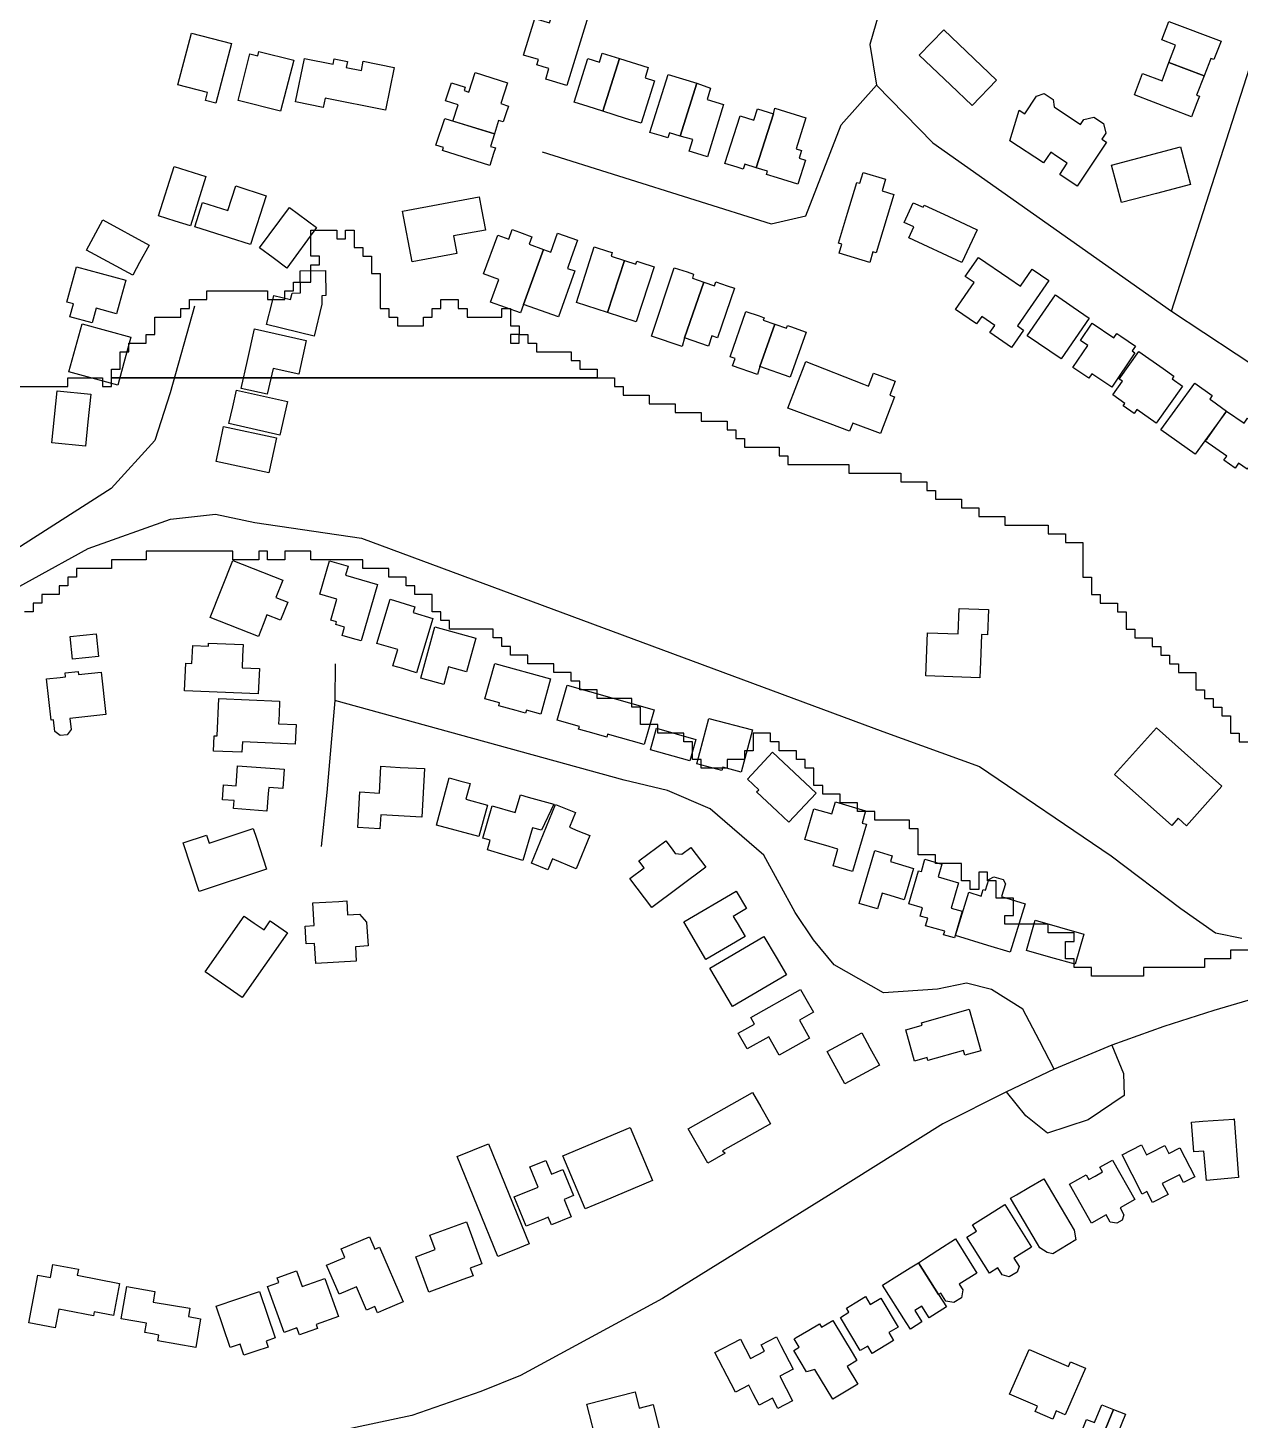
# Model space of a CAD drawing. Header units: metres. Extents: x 553506 to 563855, y 142925 to 150243.
# Drawn here: x 560280.8 to 560560.3, y 147759.6 to 148080.7 of the extents above; entities that cross this region are included whole.
import ezdxf

# ---------------------------------------------------------------- set-up
doc = ezdxf.new("R2010")
doc.units = ezdxf.units.M
for name, color, linetype in [('C-BUILDINGS', 8, 'Continuous'), ('C-FLOOD_ZONE_3', 150, 'Continuous'), ('C-ROADS', 33, 'Continuous'), ('C-WATERWAYS', 5, 'Continuous')]:
    doc.layers.add(name, color=color, linetype=linetype)

msp = doc.modelspace()

# ---------------------------------------------------------------- linework, layer by layer
at = {"layer": 'C-BUILDINGS'}
for points in [[(560405.0227, 148067.3507), (560400.1455, 148068.8345), (560400.8939, 148071.2842), (560399.5391, 148071.6871), (560398.1203, 148072.1214), (560398.5004, 148073.3798), (560395.0633, 148074.4188), (560397.6378, 148082.869), (560401.0466, 148081.8402), (560402.2259, 148085.7169), (560409.9047, 148083.3969), (560405.0227, 148067.3507)], [(560324.0868, 148063.2986), (560321.6902, 148063.925), (560322.1774, 148065.7878), (560315.3331, 148067.5775), (560318.4507, 148079.4615), (560327.6842, 148077.0563), (560324.0868, 148063.2986)], [(560498.4638, 148062.7461), (560493.4767, 148067.5209), (560486.2842, 148074.4082), (560491.9044, 148080.249), (560504.0839, 148068.5869), (560498.4638, 148062.7461)], [(560542.1802, 148077.936), (560543.7959, 148082.1603), (560555.8379, 148077.5839), (560554.2156, 148073.3483), (560553.5081, 148073.6155), (560553.0365, 148072.3765), (560551.9699, 148069.594), (560543.8333, 148072.6898), (560545.3781, 148076.7227), (560542.1802, 148077.936)], [(560334.0329, 148075.24), (560342.0386, 148073.1971), (560339.015, 148061.4385), (560329.2123, 148063.9372), (560331.9675, 148074.6635), (560333.7649, 148074.1965), (560334.0329, 148075.24)], [(560351.3966, 148073.5227), (560354.45, 148072.9057), (560354.1648, 148071.5167), (560357.6404, 148070.8127), (560358.0896, 148072.9971), (560365.2447, 148071.551), (560363.2321, 148061.6715), (560349.3224, 148064.4983), (560348.8743, 148062.2805), (560342.4507, 148063.5825), (560344.5003, 148073.619), (560351.1348, 148072.2791), (560351.3966, 148073.5227)], [(560413.1775, 148074.8622), (560417.1381, 148073.628), (560413.2814, 148061.4649), (560409.9413, 148062.5292), (560406.6791, 148063.5626), (560409.8199, 148073.5775), (560412.5098, 148072.7377), (560413.1775, 148074.8622)], [(560423.0464, 148069.1268), (560425.2282, 148068.4381), (560422.1283, 148058.6804), (560418.5134, 148059.8141), (560413.2814, 148061.4649), (560417.1381, 148073.628), (560423.8036, 148071.5212), (560423.0464, 148069.1268)], [(560389.8067, 148063.2025), (560391.5366, 148062.6555), (560390.9437, 148060.8228), (560390.3507, 148058.9901), (560389.242, 148059.345), (560388.3401, 148056.2116), (560378.7393, 148059.184), (560379.9378, 148062.8943), (560377.0566, 148063.8172), (560378.4074, 148068.022), (560381.5851, 148067.0082), (560381.3304, 148066.2101), (560382.3895, 148065.8758), (560383.8489, 148070.4068), (560391.3486, 148068.0032), (560389.8067, 148063.2025)], [(560428.6635, 148056.4916), (560428.2949, 148055.3114), (560426.8691, 148055.7455), (560424.1722, 148056.5851), (560428.341, 148069.9489), (560434.9558, 148067.8961), (560431.1627, 148055.7127), (560428.6635, 148056.4916)], [(560550.1851, 148065.1864), (560550.8856, 148064.9189), (560550.2837, 148063.3752), (560549.0617, 148060.1984), (560535.8652, 148065.2507), (560537.7601, 148070.1626), (560542.3028, 148068.4237), (560543.8333, 148072.6898), (560551.9699, 148069.594), (560550.1851, 148065.1864)], [(560437.3459, 148064.1198), (560441.1222, 148062.9689), (560437.4286, 148050.9555), (560434.979, 148051.7138), (560433.2145, 148052.2485), (560434.0457, 148054.9569), (560431.1627, 148055.7127), (560434.9558, 148067.8961), (560438.1517, 148066.7494), (560437.3459, 148064.1198)], [(560513.2939, 148064.9236), (560515.0775, 148065.5693), (560517.1411, 148064.1869), (560517.3479, 148062.4904), (560523.4453, 148058.4293), (560524.2134, 148059.5775), (560526.497, 148060.1052), (560528.7248, 148058.6166), (560529.2557, 148056.3961), (560528.3545, 148055.0323), (560529.4107, 148054.3418), (560522.7018, 148044.193), (560518.6618, 148046.8492), (560520.3978, 148049.4634), (560517.8924, 148051.1103), (560516.5718, 148051.9817), (560514.943, 148049.5155), (560507.1625, 148054.637), (560509.3396, 148061.7059), (560510.6382, 148060.8672), (560513.2939, 148064.9236)], [(560445.6627, 148048.0964), (560444.2784, 148048.5428), (560441.4684, 148049.4234), (560444.9579, 148060.3619), (560448.1213, 148059.3589), (560448.9679, 148062.0231), (560452.6327, 148060.8577), (560448.6524, 148048.4012), (560446.0257, 148049.2318), (560445.6627, 148048.0964)], [(560452.9343, 148062.1693), (560460.1498, 148059.9128), (560457.9112, 148052.7975), (560459.1183, 148052.4234), (560458.5656, 148050.6476), (560460.0057, 148050.2029), (560458.2503, 148044.6275), (560453.5836, 148046.0844), (560451.0139, 148046.8834), (560451.249, 148047.6365), (560448.6524, 148048.4012), (560452.6327, 148060.8577), (560452.9343, 148062.1693)], [(560388.546, 148052.9792), (560388.1309, 148051.7197), (560387.2256, 148048.92), (560376.3851, 148052.4102), (560376.6017, 148053.0848), (560374.8149, 148053.6634), (560376.9183, 148059.7393), (560388.3401, 148056.2116), (560387.409, 148053.3444), (560388.546, 148052.9792)], [(560548.8027, 148044.5525), (560540.9601, 148042.4932), (560532.9166, 148040.3719), (560530.6249, 148049.0485), (560546.511, 148053.2291), (560548.8027, 148044.5525)], [(560318.2376, 148035.0016), (560314.7359, 148036.0943), (560310.8811, 148037.2984), (560314.4551, 148048.6736), (560321.8116, 148046.3767), (560318.2376, 148035.0016)], [(560477.699, 148043.0871), (560480.3879, 148042.2807), (560476.3414, 148028.8093), (560475.6004, 148029.0311), (560474.8723, 148026.6042), (560467.8222, 148028.7101), (560468.455, 148030.8335), (560467.6857, 148031.0654), (560469.7504, 148037.9304), (560471.8842, 148045.0424), (560472.5546, 148044.8407), (560473.308, 148047.3574), (560478.5159, 148045.8061), (560477.699, 148043.0871)], [(560332.0815, 148030.7035), (560327.2654, 148032.2449), (560319.2154, 148034.8095), (560321.0118, 148040.4194), (560326.8447, 148038.5536), (560328.667, 148044.2312), (560335.7005, 148041.9799), (560332.0815, 148030.7035)], [(560385.3603, 148038.8002), (560386.2493, 148034.0643), (560378.9162, 148032.7), (560379.6799, 148028.6169), (560369.3511, 148026.6916), (560367.1531, 148038.4208), (560384.8147, 148041.7215), (560385.3603, 148038.8002)], [(560347.3322, 148034.641), (560340.423, 148025.2987), (560337.2745, 148027.6156), (560334.1404, 148029.9219), (560341.0496, 148039.2642), (560347.3322, 148034.641)], [(560499.6243, 148034.1114), (560496.0988, 148026.5663), (560483.8757, 148032.2391), (560485.055, 148034.7691), (560482.7566, 148035.8325), (560484.8733, 148040.3618), (560487.1717, 148039.2984), (560487.4012, 148039.7841), (560492.9132, 148037.2295), (560499.6243, 148034.1114)], [(560306.5114, 148026.5551), (560304.9313, 148023.6454), (560294.2781, 148029.4233), (560298.0671, 148036.3753), (560308.7202, 148030.5975), (560306.5114, 148026.5551)], [(560392.3917, 148034.156), (560394.0958, 148033.5414), (560396.9452, 148032.5174), (560396.3142, 148030.7836), (560399.6092, 148029.5955), (560395.0141, 148016.8973), (560394.3062, 148014.9385), (560387.4333, 148017.4174), (560389.3386, 148022.6746), (560385.8316, 148023.9341), (560389.0757, 148032.8838), (560391.607, 148031.9722), (560392.3917, 148034.156)], [(560402.8898, 148033.3486), (560407.4772, 148031.7444), (560406.0258, 148027.6255), (560405.1782, 148025.2172), (560406.8533, 148024.6351), (560403.1218, 148014.0563), (560395.0141, 148016.8973), (560399.6092, 148029.5955), (560401.3357, 148028.9371), (560402.8898, 148033.3486)], [(560415.4954, 148028.8562), (560415.2344, 148028.0356), (560418.3147, 148027.0076), (560414.4098, 148015.0433), (560407.2201, 148017.3675), (560411.3151, 148030.1837), (560414.6269, 148029.1296), (560415.4954, 148028.8562)], [(560301.8048, 148016.9699), (560301.1894, 148014.7359), (560296.5004, 148016.0141), (560295.5771, 148012.6686), (560290.4435, 148014.0777), (560291.2602, 148017.0304), (560289.7087, 148017.4605), (560291.9512, 148025.5775), (560303.3184, 148022.4598), (560301.8048, 148016.9699)], [(560341.6658, 148019.5276), (560343.5949, 148019.5433), (560343.5536, 148024.673), (560349.3831, 148024.7103), (560349.4309, 148018.9242), (560348.5366, 148018.9074), (560348.5565, 148016.9269), (560346.7311, 148009.5574), (560335.8109, 148012.2439), (560337.0708, 148017.3474), (560337.4744, 148018.9738), (560341.2999, 148018.0359), (560341.6658, 148019.5276)], [(560421.129, 148026.8841), (560422.0683, 148026.5795), (560425.1689, 148025.5745), (560421.0278, 148012.8905), (560414.4098, 148015.0433), (560418.3147, 148027.0076), (560420.8925, 148026.1755), (560421.129, 148026.8841)], [(560434.2542, 148023.8883), (560433.9537, 148022.9885), (560436.6132, 148022.0031), (560432.1753, 148009.1985), (560431.6005, 148007.2328), (560424.5432, 148009.5722), (560429.7967, 148025.3629), (560432.7282, 148024.3971), (560434.2542, 148023.8883)], [(560509.6159, 148021.101), (560512.3177, 148025.0253), (560516.1329, 148022.4065), (560508.9028, 148011.9298), (560510.3177, 148010.95), (560507.5554, 148006.9459), (560502.5328, 148010.3951), (560503.6764, 148012.0558), (560500.6685, 148014.121), (560499.4914, 148012.4147), (560494.6189, 148015.7573), (560498.9128, 148021.9796), (560496.891, 148023.3634), (560499.9139, 148027.754), (560506.9083, 148022.953), (560509.6159, 148021.101)], [(560439.378, 148022.1229), (560442.0141, 148021.2146), (560443.6962, 148020.6328), (560439.7331, 148009.1897), (560438.454, 148009.6283), (560437.6525, 148007.3105), (560432.1753, 148009.1985), (560436.6132, 148022.0031), (560439.0443, 148021.1664), (560439.378, 148022.1229)], [(560525.4578, 148013.7272), (560518.956, 148004.3305), (560511.1538, 148009.6962), (560517.6557, 148019.0928), (560521.7282, 148016.2929), (560525.4578, 148013.7272)], [(560450.5014, 148013.8334), (560450.3155, 148013.2934), (560452.9795, 148012.386), (560449.4969, 148002.5718), (560448.9378, 148000.7736), (560443.2054, 148002.776), (560443.7899, 148004.4304), (560442.6375, 148004.8396), (560446.3026, 148015.305), (560449.335, 148014.2422), (560450.5014, 148013.8334)], [(560302.8974, 148003.4699), (560301.4653, 147998.2832), (560290.2252, 148001.3604), (560293.2844, 148012.4301), (560304.5175, 148009.3526), (560302.8974, 148003.4699)], [(560455.8637, 148012.0421), (560456.5635, 148011.7968), (560460.1899, 148010.5189), (560456.4886, 148000.0968), (560449.4969, 148002.5718), (560452.9795, 148012.386), (560455.6586, 148011.4458), (560455.8637, 148012.0421)], [(560531.8193, 148010.164), (560532.7405, 148009.5473), (560536.0969, 148007.2926), (560535.335, 148006.1669), (560535.9849, 148005.7309), (560530.6385, 147997.8395), (560526.0681, 148000.9133), (560525.3663, 147999.8785), (560521.6883, 148002.3569), (560525.1366, 148007.4509), (560523.4228, 148008.5994), (560526.1159, 148012.5791), (560531.1578, 148009.1862), (560531.8193, 148010.164)], [(560343.1944, 148000.799), (560337.2806, 148002.1169), (560335.9419, 147996.1762), (560329.9436, 147997.5138), (560331.405, 148004.0037), (560333.0316, 148011.2444), (560344.944, 148008.5778), (560343.1944, 148000.799)], [(560546.9566, 147998.0491), (560540.9107, 147989.5015), (560536.4216, 147992.6556), (560535.7789, 147991.7451), (560533.2839, 147993.5036), (560533.679, 147994.0613), (560530.8625, 147996.0435), (560533.099, 147999.1964), (560532.3912, 147999.6974), (560536.8772, 148006.0371), (560542.4956, 148002.0946), (560544.9762, 148000.3468), (560544.5476, 147999.7435), (560546.9566, 147998.0491)], [(560474.5468, 147998.09), (560475.684, 148001.075), (560480.6929, 147999.1836), (560479.4711, 147995.9956), (560480.5676, 147995.5847), (560477.344, 147987.103), (560470.9268, 147989.5403), (560470.2095, 147987.6592), (560465.7593, 147989.3455), (560455.9758, 147993.0132), (560460.135, 148003.7724), (560473.414, 147998.5443), (560474.5468, 147998.09)], [(560294.5976, 147989.8437), (560294.0248, 147984.2274), (560286.2751, 147985.0095), (560287.4945, 147997.0124), (560295.2512, 147996.2305), (560294.5976, 147989.8437)], [(560338.8569, 147986.7844), (560327.112, 147989.4563), (560327.9921, 147993.2902), (560328.8778, 147997.1688), (560340.6226, 147994.497), (560338.8569, 147986.7844)], [(560549.8878, 147982.3361), (560541.9997, 147987.9884), (560549.7864, 147998.772), (560553.8129, 147995.8816), (560553.2366, 147995.0845), (560553.6301, 147994.7963), (560557.0916, 147992.3112), (560552.1058, 147985.4105), (560549.8878, 147982.3361)], [(560561.1767, 147989.5562), (560561.9801, 147990.6944), (560563.7312, 147989.4691), (560565.4538, 147988.2653), (560565.0186, 147987.6507), (560567.0484, 147986.2338), (560561.8809, 147978.8823), (560559.901, 147980.2673), (560559.1113, 147979.1407), (560556.5168, 147980.9517), (560557.1662, 147981.8735), (560552.1058, 147985.4105), (560552.6646, 147985.8732), (560557.0916, 147992.3112), (560561.1767, 147989.5562)], [(560336.3045, 147978.0678), (560324.142, 147980.6821), (560324.991, 147984.6153), (560325.8893, 147988.7614), (560338.0521, 147986.136), (560336.3045, 147978.0678)], [(560337.9576, 147949.3038), (560340.6614, 147948.2418), (560339.0092, 147944.061), (560335.8877, 147945.288), (560335.0191, 147943.1017), (560333.9175, 147940.3182), (560322.776, 147944.7117), (560327.9798, 147957.8518), (560339.5389, 147953.2932), (560337.9576, 147949.3038)], [(560353.9606, 147954.4558), (560361.3893, 147952.317), (560357.6289, 147939.2999), (560355.5759, 147939.8925), (560353.2268, 147940.5648), (560353.7817, 147942.4965), (560351.7357, 147943.0893), (560351.9188, 147943.7183), (560350.5995, 147944.1001), (560352.0068, 147948.9633), (560348.0845, 147950.0874), (560350.3122, 147957.781), (560354.5659, 147956.5671), (560353.9606, 147954.4558)], [(560369.576, 147945.8278), (560374.1066, 147944.4779), (560370.3651, 147931.9733), (560367.2247, 147932.9104), (560364.9312, 147933.5956), (560366.0392, 147937.292), (560361.2265, 147938.7222), (560364.2785, 147948.9013), (560369.9876, 147947.1986), (560369.576, 147945.8278)], [(560495.4591, 147946.8107), (560502.2351, 147946.5438), (560502.0051, 147940.7045), (560500.64, 147940.762), (560500.4682, 147936.4159), (560500.2389, 147930.7769), (560487.765, 147931.2664), (560488.1608, 147941.1957), (560495.2239, 147940.9155), (560495.4591, 147946.8107)], [(560381.9074, 147932.2113), (560377.747, 147933.3502), (560376.6221, 147929.2972), (560374.9791, 147929.7467), (560371.319, 147930.7566), (560374.586, 147942.5562), (560384.0496, 147939.9579), (560381.9074, 147932.2113)], [(560297.0703, 147935.7065), (560291.0628, 147935.0961), (560290.5208, 147940.366), (560296.5353, 147940.9766), (560297.0703, 147935.7065)], [(560322.4015, 147938.79), (560330.3823, 147938.4492), (560330.2704, 147935.7634), (560330.1574, 147933.1109), (560334.1406, 147932.9459), (560333.8832, 147927.0835), (560316.8995, 147927.811), (560317.1773, 147934.1415), (560318.5843, 147934.0853), (560318.7615, 147938.2646), (560322.3738, 147938.1102), (560322.4015, 147938.79)], [(560289.449, 147931.0278), (560289.351, 147931.9263), (560292.3261, 147932.2529), (560292.4042, 147931.543), (560297.6301, 147932.1068), (560298.6979, 147922.3123), (560290.4273, 147921.4086), (560290.7719, 147918.8817), (560289.8186, 147917.6165), (560288.1657, 147917.487), (560286.9691, 147918.418), (560286.6752, 147921.1134), (560286.1178, 147921.0515), (560285.0731, 147930.5573), (560288.1879, 147930.8883), (560289.449, 147931.0278)], [(560399.0345, 147922.4175), (560395.7058, 147923.3375), (560395.5174, 147922.6527), (560393.3667, 147923.2422), (560389.3117, 147924.3621), (560389.4871, 147925.0132), (560386.1235, 147925.9321), (560388.3855, 147934.0943), (560401.2835, 147930.5459), (560399.0345, 147922.4175)], [(560422.8288, 147915.3919), (560414.3989, 147917.7998), (560414.2102, 147917.1261), (560411.3533, 147917.9384), (560407.7345, 147918.9718), (560407.9046, 147919.567), (560402.7975, 147921.0214), (560405.1307, 147929.1412), (560425.1295, 147923.4329), (560422.8288, 147915.3919)], [(560338.6674, 147922.3134), (560338.5723, 147920.2068), (560342.6188, 147920.0326), (560342.4112, 147915.4851), (560330.2223, 147916.0284), (560330.1156, 147913.621), (560323.5838, 147913.9068), (560323.7458, 147917.4512), (560324.3967, 147917.427), (560324.7846, 147926.0537), (560338.8076, 147925.4342), (560338.6674, 147922.3134)], [(560433.3695, 147911.6587), (560424.3058, 147914.2138), (560425.7102, 147919.166), (560434.7669, 147916.6107), (560433.3695, 147911.6587)], [(560445.2449, 147909.0691), (560440.9869, 147910.1938), (560440.7874, 147909.4196), (560437.3054, 147910.3236), (560435.0073, 147910.9308), (560437.7829, 147921.4463), (560447.814, 147918.8102), (560445.2449, 147909.0691)], [(560553.4403, 147902.9118), (560547.8737, 147896.6941), (560545.9533, 147898.4149), (560544.4807, 147896.7662), (560531.3197, 147908.4977), (560540.9603, 147919.2501), (560556.0414, 147905.809), (560553.4403, 147902.9118)], [(560456.1762, 147897.5348), (560453.5619, 147899.9797), (560448.765, 147904.4822), (560449.2523, 147904.9983), (560446.6377, 147907.4542), (560452.4641, 147913.6353), (560462.4969, 147904.2323), (560456.1762, 147897.5348)], [(560339.5068, 147905.2772), (560336.2765, 147905.5103), (560336.1788, 147904.1605), (560335.8868, 147900.0778), (560328.1652, 147900.627), (560328.2961, 147902.4787), (560325.6476, 147902.6631), (560325.8893, 147906.121), (560328.748, 147905.9208), (560329.067, 147910.483), (560339.8227, 147909.7168), (560339.5068, 147905.2772)], [(560362.1321, 147910.3911), (560366.614, 147910.1526), (560372.1883, 147909.8592), (560371.587, 147898.6659), (560362.0975, 147899.1821), (560361.9244, 147895.9935), (560356.8121, 147896.268), (560357.2547, 147904.4846), (560361.7999, 147904.237), (560362.1321, 147910.3911)], [(560382.7339, 147906.4155), (560381.7561, 147902.8011), (560386.7128, 147901.4644), (560384.7506, 147894.2243), (560374.9647, 147896.8459), (560377.8974, 147907.7113), (560380.5695, 147906.9934), (560382.7339, 147906.4155)], [(560394.3372, 147903.8061), (560396.1217, 147903.3053), (560401.9894, 147901.6744), (560399.1928, 147895.6325), (560397.1049, 147896.2239), (560394.879, 147888.6973), (560386.6939, 147891.1018), (560387.3574, 147893.3596), (560385.6289, 147893.8621), (560387.8293, 147901.3101), (560393.1425, 147899.7508), (560394.3372, 147903.8061)], [(560405.603, 147896.3335), (560407.5362, 147895.548), (560410.3123, 147894.4104), (560407.1809, 147886.7776), (560401.6855, 147889.0212), (560400.6527, 147886.4958), (560396.8639, 147888.047), (560402.426, 147901.5767), (560406.9935, 147899.716), (560405.603, 147896.3335)], [(560473.0815, 147897.3062), (560474.0695, 147897.0143), (560470.8586, 147886.1067), (560466.3852, 147887.4138), (560467.5226, 147891.2892), (560465.5328, 147891.8726), (560459.8738, 147893.5322), (560461.9596, 147900.6205), (560466.1155, 147899.4036), (560466.9311, 147902.167), (560473.9093, 147900.1257), (560473.0815, 147897.3062)], [(560322.5676, 147892.7058), (560332.7203, 147896.0278), (560333.454, 147893.8024), (560335.8095, 147886.6526), (560320.2728, 147881.5597), (560316.5812, 147892.7637), (560321.9652, 147894.5345), (560322.5676, 147892.7058)], [(560429.2801, 147891.2743), (560430.0241, 147890.2847), (560431.5607, 147890.1101), (560433.6238, 147891.6548), (560437.0375, 147887.1203), (560424.6041, 147877.8056), (560419.5424, 147884.5147), (560422.8693, 147887.0116), (560421.6511, 147888.6319), (560427.8067, 147893.2317), (560429.2801, 147891.2743)], [(560479.6295, 147888.4509), (560484.9718, 147886.8593), (560482.8064, 147879.635), (560479.5954, 147880.592), (560477.7467, 147881.1353), (560476.6509, 147877.4949), (560472.4024, 147878.7646), (560476.0552, 147890.9659), (560480.0216, 147889.7765), (560479.6295, 147888.4509)], [(560490.6052, 147884.8984), (560495.3458, 147883.5439), (560493.6556, 147877.6701), (560496.1315, 147876.9684), (560494.3659, 147870.8251), (560491.8896, 147871.5379), (560492.1297, 147872.3579), (560489.9712, 147872.9694), (560487.7069, 147873.611), (560488.2115, 147875.363), (560486.4619, 147875.8649), (560487.0042, 147877.7516), (560483.8791, 147878.6446), (560486.0794, 147886.3151), (560486.7639, 147886.1139), (560487.5836, 147888.9666), (560491.4564, 147887.8633), (560490.6052, 147884.8984)], [(560502.2917, 147884.3286), (560503.4275, 147884.8984), (560505.6422, 147884.2775), (560506.1421, 147883.2692), (560505.2532, 147880.3921), (560510.689, 147878.7144), (560507.2153, 147867.498), (560502.0972, 147869.0744), (560494.6356, 147871.3677), (560497.7149, 147881.3363), (560500.5596, 147880.468), (560501.0233, 147881.9628), (560501.5104, 147881.8111), (560502.2917, 147884.3286)], [(560446.4455, 147877.5752), (560443.3901, 147875.788), (560444.2685, 147874.3017), (560446.1217, 147871.1542), (560437.0932, 147865.8636), (560432.0064, 147874.4975), (560444.0902, 147881.5752), (560446.4455, 147877.5752)], [(560354.2715, 147879.3378), (560354.456, 147876.1158), (560357.2125, 147876.2798), (560358.8643, 147874.4281), (560359.1818, 147868.9621), (560356.2786, 147868.7935), (560356.4739, 147865.4495), (560347.1362, 147864.9131), (560346.8657, 147869.5459), (560344.8908, 147869.4285), (560344.6499, 147873.5614), (560346.7296, 147873.682), (560346.4204, 147878.8812), (560352.4289, 147879.2357), (560354.2715, 147879.3378)], [(560335.2048, 147872.6544), (560336.6566, 147874.7476), (560340.6013, 147872.0104), (560330.1957, 147857.0829), (560321.6634, 147862.9937), (560330.6099, 147875.8388), (560332.918, 147874.2414), (560335.2048, 147872.6544)], [(560522.2418, 147864.7511), (560516.6128, 147866.3448), (560510.9842, 147867.9275), (560512.9619, 147874.8899), (560524.2195, 147871.7135), (560522.2418, 147864.7511)], [(560453.2913, 147866.3474), (560455.6678, 147862.3369), (560443.249, 147855.0149), (560438.0159, 147863.8556), (560450.435, 147871.1665), (560453.2913, 147866.3474)], [(560460.1279, 147856.7554), (560461.8739, 147853.6824), (560458.631, 147851.8559), (560460.9765, 147847.7221), (560453.9964, 147843.7754), (560451.577, 147848.0406), (560446.5891, 147845.2247), (560444.5541, 147848.8229), (560448.3055, 147850.9323), (560447.4474, 147852.4415), (560458.8997, 147858.9208), (560460.1279, 147856.7554)], [(560486.9202, 147850.6808), (560486.7478, 147851.2764), (560497.7742, 147854.3812), (560500.4782, 147844.8159), (560496.7566, 147843.7647), (560496.4495, 147844.8681), (560488.2785, 147842.5649), (560488.09, 147843.2268), (560485.1724, 147842.401), (560483.1362, 147849.6165), (560485.1321, 147850.1797), (560486.9202, 147850.6808)], [(560474.9027, 147845.5082), (560477.1054, 147841.47), (560469.1373, 147837.1475), (560465.0511, 147844.6328), (560473.0118, 147848.9662), (560474.9027, 147845.5082)], [(560449.7408, 147831.8446), (560451.9379, 147827.9844), (560440.8976, 147821.7406), (560441.517, 147821.1589), (560437.512, 147818.8857), (560433.0068, 147826.8031), (560447.8394, 147835.191), (560449.7408, 147831.8446)], [(560558.8041, 147829.0646), (560558.8526, 147829.0773), (560559.8631, 147815.5413), (560552.4861, 147814.8989), (560551.883, 147821.6694), (560549.5752, 147821.4637), (560549.0175, 147828.3469), (560551.6402, 147828.5401), (560558.8041, 147829.0646)], [(560424.7524, 147814.8587), (560413.7179, 147810.2179), (560409.274, 147808.3428), (560404.1033, 147820.5579), (560419.5817, 147827.0738), (560424.7524, 147814.8587)], [(560396.3607, 147800.2821), (560392.7707, 147798.8232), (560389.0769, 147797.3277), (560379.6944, 147820.3856), (560386.9851, 147823.3401), (560396.3607, 147800.2821)], [(560538.6818, 147820.8115), (560539.5833, 147821.2738), (560542.8723, 147822.9682), (560543.825, 147821.117), (560546.3435, 147822.4089), (560549.7745, 147815.7602), (560547.1595, 147814.4207), (560546.2364, 147816.2172), (560542.3073, 147814.2023), (560543.6249, 147811.639), (560540.0121, 147809.7898), (560538.7099, 147812.309), (560537.6642, 147811.7644), (560533.0124, 147820.7901), (560537.4986, 147823.1007), (560538.6818, 147820.8115)], [(560396.4634, 147818.0377), (560400.1641, 147819.5334), (560401.4515, 147816.3681), (560404.1027, 147817.4415), (560406.5568, 147811.3966), (560404.3956, 147810.5278), (560406.039, 147806.4832), (560401.4617, 147804.6263), (560400.7342, 147806.4289), (560399.8506, 147806.0674), (560395.6525, 147804.3781), (560392.9035, 147811.1372), (560398.3715, 147813.3559), (560396.4634, 147818.0377)], [(560525.3741, 147815.0865), (560526.8515, 147815.9118), (560528.535, 147816.8548), (560527.9058, 147817.9704), (560530.826, 147819.6088), (560535.9779, 147810.4651), (560532.5907, 147808.5562), (560533.4716, 147806.9921), (560533.0698, 147805.7552), (560531.7995, 147805.0143), (560530.2958, 147805.2567), (560529.3482, 147806.9411), (560525.9677, 147805.0435), (560520.8825, 147814.0669), (560524.7303, 147816.2239), (560525.3741, 147815.0865)], [(560511.5592, 147813.2858), (560514.9646, 147815.2843), (560521.9481, 147803.4599), (560522.3756, 147801.1916), (560517.043, 147797.9975), (560515.7205, 147798.2567), (560514.0646, 147799.3402), (560513.5255, 147800.2583), (560507.3094, 147810.7934), (560508.6617, 147811.5925), (560511.5592, 147813.2858)], [(560506.0121, 147809.3505), (560512.185, 147799.5263), (560508.0843, 147796.9607), (560509.2686, 147795.0834), (560508.8552, 147793.7682), (560506.9604, 147792.6517), (560505.4064, 147793.1596), (560504.4208, 147794.7204), (560502.4596, 147793.4905), (560497.2361, 147801.7972), (560499.4784, 147803.2029), (560498.5514, 147804.6764), (560502.2473, 147806.9957), (560506.0121, 147809.3505)], [(560373.4363, 147802.2708), (560381.8625, 147805.3609), (560385.4306, 147795.6557), (560382.7277, 147794.6697), (560383.3846, 147792.8872), (560381.0345, 147792.0236), (560373.1748, 147789.1515), (560370.1865, 147797.3055), (560374.6591, 147798.9366), (560373.4363, 147802.2708)], [(560352.9804, 147799.0945), (560359.5207, 147801.9031), (560360.7575, 147799.0145), (560361.8405, 147799.4824), (560367.2531, 147786.9075), (560362.741, 147784.9747), (560361.3404, 147784.3745), (560360.7299, 147785.7912), (560358.7981, 147784.9629), (560356.491, 147790.3334), (560352.5238, 147788.6402), (560349.6438, 147795.3397), (560353.8245, 147797.1397), (560352.9804, 147799.0945)], [(560490.5687, 147798.8063), (560494.6401, 147801.4156), (560499.5233, 147793.4877), (560495.469, 147791.0015), (560496.3156, 147789.6367), (560496.0157, 147787.8242), (560494.2114, 147786.7216), (560492.3898, 147787.0654), (560491.2408, 147788.9327), (560490.7197, 147788.6048), (560486.0722, 147795.9278), (560487.4843, 147796.829), (560490.5687, 147798.8063)], [(560292.1263, 147793.0434), (560301.9171, 147791.1675), (560300.4981, 147783.7663), (560296.0389, 147784.6177), (560295.8714, 147783.7109), (560289.5062, 147784.9258), (560287.8673, 147785.2419), (560287.0314, 147780.8863), (560280.9682, 147782.0549), (560283.092, 147793.0843), (560285.9406, 147792.5387), (560286.5185, 147795.5285), (560292.3913, 147794.4096), (560292.1263, 147793.0434)], [(560338.2408, 147792.4238), (560342.7284, 147794.0219), (560344.015, 147790.4337), (560349.2563, 147792.3002), (560352.404, 147783.5167), (560347.2043, 147781.6626), (560347.5184, 147780.782), (560345.7484, 147780.148), (560343.349, 147779.294), (560342.7671, 147780.9119), (560339.8148, 147779.8514), (560336.0168, 147790.4288), (560338.6164, 147791.367), (560338.2408, 147792.4238)], [(560492.5433, 147785.7346), (560488.5459, 147783.2167), (560486.8399, 147785.9014), (560485.2357, 147784.883), (560486.8903, 147782.2746), (560484.2299, 147780.5999), (560483.2593, 147782.1277), (560477.8102, 147790.7168), (560481.7322, 147793.1878), (560484.1456, 147794.7101), (560486.0722, 147795.9278), (560490.7197, 147788.6048), (560492.5433, 147785.7346)], [(560309.6444, 147786.8565), (560318.0865, 147785.406), (560317.7544, 147783.5035), (560320.5943, 147783.0134), (560319.4513, 147776.3999), (560310.756, 147777.8982), (560310.9864, 147779.2521), (560309.5173, 147779.5067), (560307.739, 147779.8074), (560308.1177, 147782.0118), (560302.2836, 147783.0095), (560303.5695, 147790.4177), (560310.0647, 147789.296), (560309.6444, 147786.8565)], [(560337.8061, 147778.5756), (560335.689, 147777.8639), (560336.1514, 147776.4871), (560333.2945, 147775.5075), (560330.5748, 147774.6101), (560329.7047, 147777.1763), (560327.373, 147776.3912), (560324.1392, 147785.9177), (560334.1713, 147789.3027), (560337.8061, 147778.5756)], [(560469.4794, 147785.4703), (560471.5041, 147786.6799), (560473.9064, 147788.1128), (560474.9831, 147786.3212), (560477.3854, 147787.7541), (560481.39, 147781.0899), (560479.2211, 147779.7978), (560480.3272, 147777.9625), (560475.4199, 147775.0267), (560474.4168, 147776.6982), (560472.6803, 147775.6645), (560468.0856, 147783.312), (560470.0691, 147784.4981), (560469.4794, 147785.4703)], [(560466.3592, 147782.6237), (560471.0352, 147774.834), (560471.913, 147773.37), (560469.6553, 147772.0084), (560472.1108, 147767.9336), (560466.3181, 147764.4693), (560462.2105, 147771.2972), (560460.2826, 147770.7918), (560457.3398, 147775.6973), (560458.6094, 147776.4604), (560457.4513, 147778.3942), (560457.9179, 147778.6759), (560460.8284, 147780.4029), (560463.2649, 147781.8592), (560463.7442, 147781.0617), (560466.3592, 147782.6237)], [(560447.344, 147773.8379), (560450.5981, 147775.5312), (560449.8244, 147777.0207), (560453.3335, 147778.8332), (560454.3823, 147776.818), (560457.2154, 147771.3972), (560454.1059, 147769.7752), (560457.0724, 147764.1137), (560453.667, 147762.3378), (560452.4399, 147764.6924), (560449.3646, 147763.0938), (560448.011, 147765.6893), (560446.9776, 147767.6604), (560443.8953, 147766.0616), (560442.899, 147767.9671), (560439.1284, 147775.1951), (560445.0384, 147778.2624), (560447.344, 147773.8379)], [(560521.1705, 147773.0839), (560524.6222, 147771.5891), (560519.931, 147760.8467), (560517.8685, 147761.7394), (560517.0332, 147759.8323), (560515.2683, 147760.6008), (560512.9931, 147761.587), (560513.5409, 147762.8507), (560507.0983, 147765.6433), (560511.5803, 147775.9229), (560520.6877, 147771.9781), (560521.1705, 147773.0839)], [(560421.6997, 147762.3966), (560424.8838, 147763.1972), (560426.4334, 147757.0128), (560422.819, 147756.1097), (560416.9149, 147754.6453), (560412.128, 147753.4496), (560409.6446, 147763.3445), (560420.7655, 147766.1182), (560421.6997, 147762.3966)], [(560528.3664, 147763.1916), (560531.0435, 147762.0955), (560526.4451, 147750.844), (560525.1562, 147751.3713), (560521.9483, 147752.6735), (560524.8512, 147759.7873), (560526.6783, 147759.043), (560528.3664, 147763.1916)], [(560528.2006, 147750.1531), (560526.4451, 147750.844), (560531.0435, 147762.0955), (560533.8037, 147761.0242), (560532.1156, 147756.8756), (560533.9353, 147756.1423), (560531.0324, 147749.0285), (560528.2006, 147750.1531)]]:
    msp.add_lwpolyline(points, close=True, dxfattribs=at)
at = {"layer": 'C-FLOOD_ZONE_3'}
for points in [[(560318, 148018), (560322, 148018), (560322, 148020), (560324, 148020), (560336, 148020), (560336, 148018), (560340, 148018), (560340, 148020), (560342, 148020), (560342, 148022), (560346, 148022), (560346, 148026), (560348, 148026), (560348, 148028), (560346, 148028), (560346, 148034), (560352, 148034), (560352, 148032), (560354, 148032), (560354, 148034), (560356, 148034), (560356, 148030), (560358, 148030), (560358, 148028), (560360, 148028), (560360, 148024), (560362, 148024), (560362, 148016), (560364, 148016), (560364, 148014), (560366, 148014), (560366, 148012), (560372, 148012), (560372, 148014), (560374, 148014), (560374, 148016), (560376, 148016), (560376, 148018), (560380, 148018), (560380, 148016), (560382, 148016), (560382, 148014), (560390, 148014), (560390, 148016), (560392, 148016), (560392, 148012), (560394, 148012), (560394, 148010), (560396, 148010), (560396, 148008), (560398, 148008), (560398, 148006), (560406, 148006), (560406, 148004), (560408, 148004), (560408, 148002), (560410, 148002), (560412, 148002), (560412, 148000), (560300, 148000), (560300, 148002), (560302, 148002), (560302, 148006), (560304, 148006), (560304, 148008), (560308, 148008), (560308, 148010), (560310, 148010), (560310, 148014), (560316, 148014), (560316, 148016), (560318, 148016), (560318, 148018)], [(560392, 148010), (560392, 148008), (560394, 148008), (560394, 148010), (560392, 148010)]]:
    msp.add_lwpolyline(points, close=True, dxfattribs=at)
for points in [[(560276, 147998), (560290, 147998), (560290, 148000), (560298, 148000), (560298, 147998), (560300, 147998), (560300, 148000), (560412, 148000), (560416, 148000), (560416, 147998), (560418, 147998), (560418, 147996), (560424, 147996), (560424, 147994), (560430, 147994), (560430, 147992), (560436, 147992), (560436, 147990), (560440, 147990), (560442, 147990), (560442, 147988), (560444, 147988), (560444, 147986), (560446, 147986), (560446, 147984), (560454, 147984), (560454, 147982), (560456, 147982), (560456, 147980), (560458, 147980), (560470, 147980), (560470, 147978), (560476, 147978), (560482, 147978), (560482, 147976), (560484, 147976), (560488, 147976), (560488, 147974), (560490, 147974), (560490, 147972), (560492, 147972), (560496, 147972), (560496, 147970), (560500, 147970), (560500, 147968), (560504, 147968), (560506, 147968), (560506, 147966), (560514, 147966), (560516, 147966), (560516, 147964), (560518, 147964), (560520, 147964), (560520, 147962), (560522, 147962), (560524, 147962), (560524, 147958), (560524, 147954), (560526, 147954), (560526, 147950), (560528, 147950), (560528, 147948), (560530, 147948), (560532, 147948), (560532, 147946), (560534, 147946), (560534, 147944), (560534, 147942), (560536, 147942), (560536, 147940), (560538, 147940), (560540, 147940), (560540, 147938), (560542, 147938), (560542, 147936), (560544, 147936), (560544, 147934), (560546, 147934), (560546, 147932), (560548, 147932), (560550, 147932), (560550, 147928), (560552, 147928), (560552, 147926), (560554, 147926), (560554, 147924), (560556, 147924), (560556, 147922), (560558, 147922), (560558, 147918), (560560, 147918), (560560, 147916), (560562, 147916)], [(560564, 147868), (560558, 147868), (560558, 147866), (560554, 147866), (560552, 147866), (560552, 147864), (560546, 147864), (560538, 147864), (560538, 147862), (560528, 147862), (560526, 147862), (560526, 147864), (560522, 147864), (560522, 147866), (560520, 147866), (560520, 147870), (560522, 147870), (560522, 147872), (560516, 147872), (560516, 147874), (560506, 147874), (560506, 147876), (560508, 147876), (560508, 147880), (560504, 147880), (560504, 147884), (560502, 147884), (560502, 147886), (560500, 147886), (560500, 147882), (560498, 147882), (560498, 147884), (560496, 147884), (560496, 147886), (560496, 147888), (560494, 147888), (560490, 147888), (560490, 147890), (560486, 147890), (560486, 147892), (560486, 147896), (560484, 147896), (560484, 147898), (560476, 147898), (560476, 147900), (560474, 147900), (560472, 147900), (560472, 147902), (560468, 147902), (560468, 147904), (560466, 147904), (560464, 147904), (560464, 147906), (560462, 147906), (560462, 147910), (560460, 147910), (560460, 147912), (560458, 147912), (560458, 147914), (560454, 147914), (560454, 147916), (560452, 147916), (560452, 147918), (560448, 147918), (560448, 147914), (560446, 147914), (560446, 147912), (560442, 147912), (560442, 147910), (560436, 147910), (560436, 147912), (560434, 147912), (560434, 147916), (560432, 147916), (560432, 147918), (560426, 147918), (560426, 147920), (560424, 147920), (560422, 147920), (560422, 147924), (560420, 147924), (560420, 147926), (560412, 147926), (560412, 147928), (560408, 147928), (560408, 147930), (560406, 147930), (560406, 147932), (560404, 147932), (560402, 147932), (560402, 147934), (560400, 147934), (560396, 147934), (560396, 147936), (560392, 147936), (560392, 147938), (560390, 147938), (560390, 147940), (560388, 147940), (560388, 147942), (560382, 147942), (560380, 147942), (560378, 147942), (560378, 147944), (560376, 147944), (560376, 147946), (560374, 147946), (560374, 147948), (560374, 147950), (560370, 147950), (560370, 147952), (560368, 147952), (560368, 147954), (560364, 147954), (560364, 147956), (560360, 147956), (560358, 147956), (560358, 147958), (560356, 147958), (560346, 147958), (560346, 147960), (560342, 147960), (560340, 147960), (560340, 147958), (560338, 147958), (560336, 147958), (560336, 147960), (560334, 147960), (560334, 147958), (560328, 147958), (560328, 147960), (560308, 147960), (560308, 147958), (560300, 147958), (560300, 147956), (560292, 147956), (560292, 147954), (560290, 147954), (560290, 147952), (560288, 147952), (560288, 147950), (560286, 147950), (560284, 147950), (560284, 147948), (560282, 147948), (560282, 147946), (560280, 147946)]]:
    msp.add_lwpolyline(points, dxfattribs=at)
at = {"layer": 'C-ROADS'}
for points in [[(560560.5407, 148264.3709), (560536.5605, 148251.8901), (560525.249, 148236.9116), (560504.2833, 148173.6052), (560482.3408, 148102.6109), (560474.8625, 148076.8115), (560476.3996, 148067.4436), (560489.4205, 148054.1382), (560544.4311, 148015.3219), (560604.0739, 147975.961), (560632.6734, 147953.8941), (560645.8995, 147942.5433), (560650.7168, 147926.6667), (560659.4984, 147885.0812), (560661.0987, 147877.5072)], [(560544.4311, 148015.3219), (560588.488, 148152.6642), (560595.6363, 148160.6008), (560604.4454, 148165.5064), (560613.946, 148162.6092), (560627.3006, 148157.8625), (560637.9097, 148144.7826), (560646.9159, 148123.2717), (560658.6454, 148078.8512), (560654.5565, 148056.9195), (560625.6238, 148010.7485), (560604.0739, 147975.961)], [(560399.3202, 148052.058), (560452.0977, 148035.4645), (560460.1562, 148037.3301), (560468.281, 148058.3304), (560476.3996, 148067.4436)], [(560319.1997, 148016.5001), (560313.5312, 147996.5228), (560310.0641, 147985.5294), (560299.9516, 147974.4288), (560274.2876, 147958.0458), (560260.1609, 147953.2531), (560235.8807, 147950.993)], [(560351.6419, 147934.0043), (560351.5481, 147925.5871), (560349.7219, 147904.3607), (560348.3768, 147891.9087)], [(560517.3625, 147840.5688), (560513.9707, 147847.0852), (560510.1621, 147854.4122), (560502.917, 147858.9494), (560497.1385, 147860.4049), (560490.4701, 147859.0168), (560477.9955, 147858.1818), (560466.6158, 147864.5933), (560461.8763, 147870.3887), (560457.6391, 147876.6672), (560450.4371, 147889.8984), (560438.0843, 147900.6092), (560428.263, 147904.81), (560418.2197, 147907.1676), (560351.5481, 147925.5871)], [(560709.9896, 147888.0187), (560661.0987, 147877.5072), (560629.7139, 147870.582), (560578.2681, 147860.1583), (560565.9678, 147857.5478), (560554.2105, 147854.1194), (560542.6871, 147850.3646), (560530.6963, 147846.1276), (560517.3625, 147840.5688), (560506.348, 147835.294), (560491.7426, 147827.9147), (560465.3065, 147811.3953), (560427.0561, 147787.6621), (560394.3517, 147769.9122), (560385.223, 147766.2548), (560369.3098, 147760.6715), (560339.7, 147754.4157)], [(560530.6963, 147846.1276), (560533.3844, 147839.5336), (560533.5422, 147834.4855), (560525.187, 147828.9042), (560515.8313, 147825.807), (560510.8138, 147829.7572), (560506.348, 147835.294)]]:
    msp.add_lwpolyline(points, dxfattribs=at)
at = {"layer": 'C-WATERWAYS'}
msp.add_lwpolyline([(560239.8509, 147930.1813), (560268.9236, 147946.4479), (560294.6708, 147960.6186), (560313.6565, 147967.4217), (560323.9888, 147968.5679), (560333.0745, 147966.6477), (560357.6856, 147963.0086), (560477.875, 147918.425), (560500.1215, 147910.3719), (560530.5, 147889.7624), (560546.5613, 147877.6207), (560554.5316, 147872.0266), (560560.6402, 147870.7484)], dxfattribs=at)

doc.saveas('drawing.dxf')
